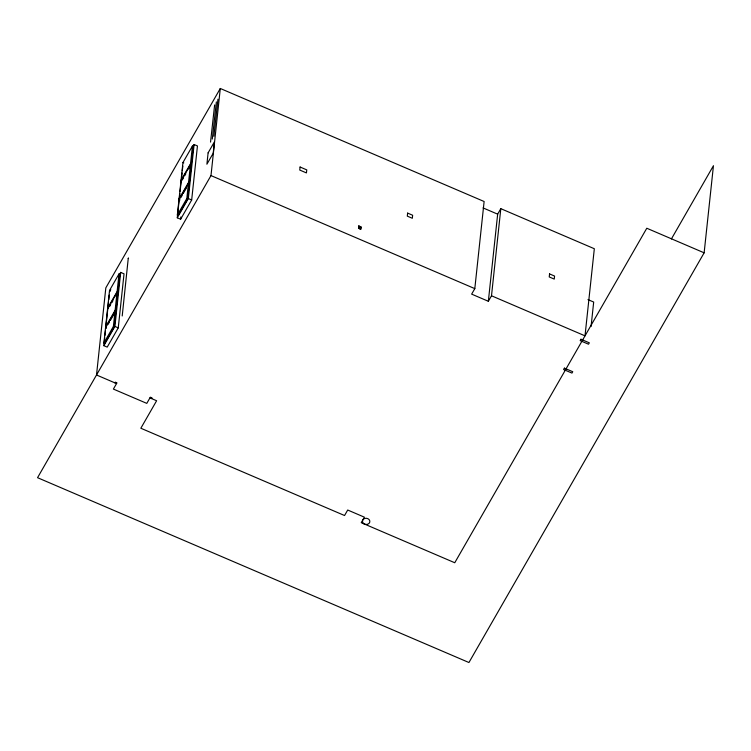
<?xml version="1.0" encoding="UTF-8"?>
<svg xmlns="http://www.w3.org/2000/svg" width="751" height="751" viewBox="0 0 751 751"><rect width="100%" height="100%" fill="white"/><g stroke="black" fill="none" stroke-linecap="round" stroke-linejoin="round"><path stroke-width="1.13" d="M128.243 258.56L128.524 258.072M103.92 342.944L105.544 327.793L115.016 311.29L115.851 311.656L114.236 326.798L104.755 343.301L103.92 342.944L113.401 326.441L115.016 311.29M106.482 327.145L105.647 326.788L107.543 309.112L117.015 292.608L117.851 292.965L115.964 310.642L114.847 312.585M108.482 308.454L107.646 308.098L109.533 290.421L119.015 273.927L119.841 274.284L117.954 291.961L115.729 295.838M118.94 275.439L120.686 272.397L124.028 273.833L118.254 327.868L107.205 347.122L103.863 345.685L104.718 337.64M104.971 335.34L105.459 330.74M105.703 328.44L108.529 301.996M108.773 299.705L109.27 295.105M104.755 343.301L105.009 340.973M105.647 326.788L115.128 310.285L117.015 292.608M107.646 308.098L117.118 291.595L119.015 273.927M103.863 345.685L114.912 326.441L120.686 272.397M128.261 258.26L122.216 315.974M177.339 215.058L178.963 199.907L188.435 183.404L189.271 183.76L187.647 198.912L178.175 215.415L177.339 215.058L186.821 198.555L188.435 183.404M179.902 199.259L179.067 198.893L180.963 181.226L190.435 164.722L191.27 165.079L189.374 182.756L187.703 185.666M181.902 180.569L181.066 180.212L182.953 162.535L192.425 146.032L193.26 146.389L191.374 164.065L188.585 168.919M192.359 147.553L194.105 144.511L197.447 145.947L191.674 199.982L180.615 219.226L177.283 217.799L179.864 193.655M180.109 191.355L181.338 179.864M181.582 177.565L182.071 172.965M182.315 170.665L182.812 166.065M178.175 215.415L178.428 213.087M180.615 219.226L180.869 216.936M179.067 198.893L188.548 182.399L190.435 164.722M181.066 180.212L190.538 163.709L192.425 146.032M177.283 217.799L188.332 198.546L194.105 144.511M214.626 104.962L210.543 142.099M216.363 101.929L212.289 139.057M217.95 99.179L213.866 136.306M671.403 238.949L713.45 165.699L704.138 252.815L468.934 662.523L37.55 477.692L210.984 175.584L220.296 88.477L484.123 201.512L474.81 288.628L471.647 294.129L488.347 301.282L491.501 295.781L500.814 208.665L594.323 248.731L585.01 335.847L491.501 295.781M359.016 226.182L358.79 228.285L360.64 229.083L360.865 226.971M359.598 226.915L359.4 227.553L360.189 227.938M359.532 228.332L360.255 226.933L359.663 227.966M359.616 227.806L360.33 227.619L359.785 228.473L359.832 226.774L359.231 227.131M359.804 228.445C359.926 227.741 358.696 228.379 360.151 227.872M359.973 228.304L360.105 227.684M488.347 301.282L497.66 214.166L500.814 208.665M591.065 326.525L593.684 302.052L587.958 299.602M360.255 227.75L360.217 227.112L359.363 227.206M220.296 88.477L105.825 287.868L96.513 374.984L116.555 383.573M109.637 291.651L110.801 289.623M109.599 306.521L110.716 304.577M111.824 302.634L112.941 300.691M182.455 179.602L183.573 177.658M184.69 175.715L185.807 173.772M190.153 167.022L191.27 165.079M108.153 324.235L109.27 322.292M110.388 320.348L113.73 314.528M181.019 197.316L182.136 195.373M183.244 193.429L186.595 187.609M114.884 382.85L115.278 382.165L116.949 382.879L113.392 389.074L146.792 403.381L150.341 397.195L152.012 397.908L151.618 398.593M359.56 226.83L360.292 227.6M359.241 227.853L359.72 227.309M359.316 228.332L360.189 226.905M704.138 252.815L646.789 228.238L454.759 562.743L361.25 522.677L364.404 517.186L347.704 510.023L344.549 515.524L140.841 428.239L156.621 400.743L149.947 397.88M483.043 207.905L497.66 214.166M359.494 227.084L360.151 227.384M360.17 227.703L359.353 227.206M359.382 227.76L360.067 228.154M190.538 163.709L191.374 164.065M182.953 162.535L183.788 162.892M210.984 175.584L474.81 288.628M188.548 182.399L189.374 182.756M188.332 198.546L191.674 199.982M186.821 198.555L187.647 198.912M178.963 199.907L179.799 200.264M117.118 291.595L117.954 291.961M109.533 290.421L110.369 290.787M115.128 310.285L115.964 310.642M114.912 326.441L118.254 327.868M113.401 326.441L114.236 326.798M105.544 327.793L106.379 328.149M208.111 152.847L206.9 164.206L213.218 153.204L214.429 141.845L208.111 152.847M300.081 167.022L299.762 170.055L306.436 172.918L306.765 169.886L300.081 167.022M358.8 225.938L358.546 228.332L360.855 229.318L361.109 226.924L358.8 225.938M407.624 213.106L407.305 216.138L412.318 218.278L412.637 215.246L407.624 213.106M549.563 273.918L549.234 276.95L554.247 279.09L554.567 276.058L549.563 273.918M564.395 368.131L563.607 369.511L571.952 373.087L572.75 371.717L564.395 368.131M580.974 339.255L580.185 340.635L588.531 344.211L589.328 342.832L580.974 339.255M363.775 523.644A3.699 3.088 6.1 0 0 369.802 522.029A3.699 3.088 6.1 0 0 364.92 518.406A3.699 3.088 6.1 0 0 363.775 523.644"/></g></svg>
